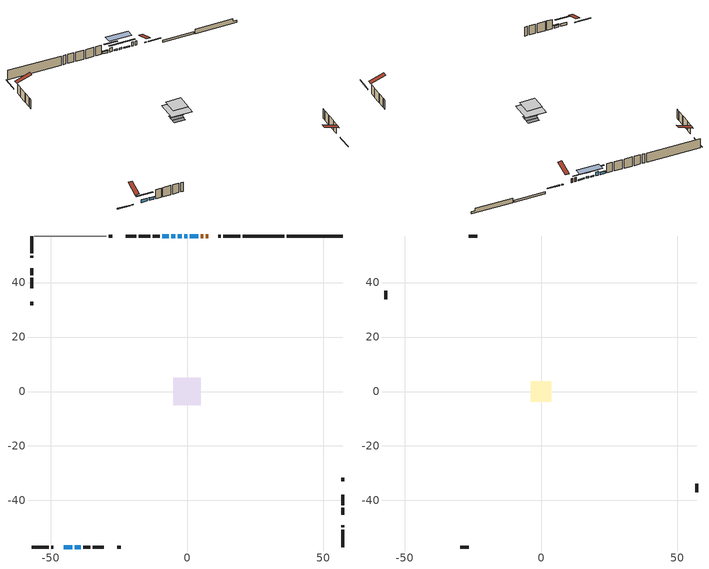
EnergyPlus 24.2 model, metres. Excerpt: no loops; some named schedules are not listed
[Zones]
conditioned space
 floor outside (Floor1 construction): -2.06,-2.06 -2.06,2.06 2.06,2.06 2.06,-2.06 z1.53
 floor adiabatic (Floor3 construction): -1.71,-1.71 -1.71,1.71 1.71,1.71 1.71,-1.71 z1.53
 floor adiabatic (AdiabaticFloorConstruction): -5.02,-5.02 -5.02,5.02 5.02,5.02 5.02,-5.02 z3.97
 floor foundation (Slab1 construction): -2.79,-2.79 -2.79,2.79 2.79,2.79 2.79,-2.79 z-0.91
 floor foundation (Slab2 construction): -2.74,-1.07 -2.74,1.07 2.74,1.07 2.74,-1.07 z-0.76
 wall outside (RimJoist1 construction): 19.56,57.08 13.27,57.08 / -57.08,-57.08 -50.79,-57.08 / -57.08,57.08 -57.08,50.79 / 57.08,-57.08 57.08,-50.79 z1.53:1.83
 wall outside (RimJoist2 construction): 12.34,57.08 11.54,57.08 / -49.86,-57.08 -49.06,-57.08 / -57.08,49.86 -57.08,49.06 / 57.08,-49.86 57.08,-49.06 z1.53:1.83
 wall outside (AdiabaticWallConstruction 1): 7.73,57.08 6.86,57.08 / 5.93,57.08 5.07,57.08 z1.53:3.56
 wall outside (AdiabaticWallConstruction): 4.14,57.08 1.09,57.08 / -1.93,57.08 -3.46,57.08 z1.53:2.09; 0.16,57.08 -1.01,57.08 z1.53:2.29; -4.39,57.08 -5.86,57.08 z1.53:3.61; -45.25,-57.08 -42.2,-57.08 z1.53:2.95; -6.79,57.08 -9.12,57.08 / -41.27,-57.08 -38.94,-57.08 z1.53:2.67
 wall outside (Wall1 construction): -10.05,57.08 -12.62,57.08 / -38.01,-57.08 -35.44,-57.08 / -57.08,45.25 -57.08,42.68 / 57.08,-45.25 57.08,-42.68 z1.53:6.41
 wall outside (Wall3 construction): -18.6,57.08 -22.52,57.08 / -34.51,-57.08 -30.59,-57.08 / -57.08,41.76 -57.08,37.83 / 57.08,-41.76 57.08,-37.83 z1.53:6.41
 wall outside (Wall5 construction): -27.46,57.08 -28.74,57.08 / -25.65,-57.08 -24.37,-57.08 / -57.08,32.89 -57.08,31.61 / 57.08,-32.89 57.08,-31.61 z1.53:6.41
 wall foundation (FoundationWall1 construction): 36.66,57.08,-0.91 36.66,57.08,1.53 55.04,57.08,1.53 55.04,57.08,0.23 57.08,57.08,0.23 57.08,57.08,-0.91
 wall foundation (FoundationWall2 construction): 35.73,57.08 20.49,57.08 z-0.76:0.31
 wall othersidecoefficients (Wall2 construction): -13.55,57.08 -17.67,57.08 z1.53:6.41
 wall adiabatic (Wall6 construction): -29.67,57.08 -56.15,57.08 z1.53:6.41
 window (WindowConstruction): 4.14,57.08 1.09,57.08 z1.53:2.09
 window (WindowConstruction 6): 0.16,57.08 -1.01,57.08 z1.53:2.29
 window (WindowConstruction 1): -1.94,57.08 -3.46,57.08 z1.53:2.09
 window (WindowConstruction 2): -4.39,57.08 -5.86,57.08 z1.53:3.61
 window (WindowConstruction 3): -45.25,-57.08 -42.2,-57.08 z1.53:2.95
 window (WindowConstruction 4): -6.79,57.08 -9.12,57.08 z1.53:2.67
 window (WindowConstruction 5): -41.27,-57.08 -38.94,-57.08 z1.53:2.67
 door (Door): 7.73,57.08 6.86,57.08 z1.53:3.56
 door (Door 1): 5.93,57.08 5.07,57.08 z1.53:3.56
 ceiling adiabatic (AdiabaticFloorConstruction): 5.02,-5.02 5.02,5.02 -5.02,5.02 -5.02,-5.02 z3.97
attic - vented
 floor to conditioned space (Floor2 construction Reversed): -3.81,-3.81 -3.81,3.81 3.81,3.81 3.81,-3.81 z6.41
 wall outside (Wall4 construction): -23.45,57.08 -26.54,57.08 / -29.66,-57.08 -26.58,-57.08 / -57.08,36.9 -57.08,33.82 / 57.08,-36.9 57.08,-33.82 z1.53:6.41
 roof outside (Roof1 construction): 8.66,57.08,6.41 8.66,49.66,8.88 10.61,49.66,8.88 10.61,57.08,6.41; -46.18,-57.08,6.41 -46.18,-49.66,8.88 -48.13,-49.66,8.88 -48.13,-57.08,6.41; -57.08,46.18,6.41 -49.66,46.18,8.88 -49.66,48.13,8.88 -57.08,48.13,6.41; 57.08,-46.18,6.41 49.66,-46.18,8.88 49.66,-48.13,8.88 57.08,-48.13,6.41
shading: -1.55,57.08 6.78,57.08 6.78,57.49 -1.55,57.49 z4.73; -6.09,57.08 5.24,57.08 5.24,60.74 -6.09,60.74 z7.37; -6.1,57.08 0.7,57.08 0.7,57.49 -6.1,57.49 z4.73; -8.5,57.08 -1.75,57.08 -1.75,57.49 -8.5,57.49 z6.25; -39.56,-57.08 -47.89,-57.08 -47.89,-57.49 -39.56,-57.49 z5.59; -9.33,57.08 -6.59,57.08 -6.59,57.49 -9.33,57.49 z2.87; -38.74,-57.08 -41.47,-57.08 -41.47,-57.49 -38.74,-57.49 z2.87
[Building]
Building 1: Terrain=Suburbs
[Site:Location]
Toronto City Centre_ON: Latitude {deg}=43.63; Longitude {deg}=-79.39; Time Zone {hr}=-5; Elevation {m}=77; Keep Site Location Information=Yes
[Site:GroundTemperature:Shallow]
5.01852, 3.26908, 3.12898, 3.95918, 7.29196, 10.6092, 13.4851, 15.3069, 15.4617, 13.9799, 11.1774, 7.9619
[Site:WaterMainsTemperature]
Calculation Method=Schedule; Temperature Schedule=mains temperature schedule
[Material] Roughness=Rough; Thermal Absorptance=0.9
Name | Thickness {m} | Conductivity {W/m-K} | Density {kg/m3} | Specific Heat {J/kg-K} | Solar Absorptance | Visible Absorptance
asphalt or fiberglass shingles | 0.00635 | 0.162714 | 1121.4 | 1465.45 | 0.4 | 0.4
ceiling loosefill ins | 0.169333 | 0.0480833 | 16.02 | 1046.75 | 0.7 | 0.7
ceiling stud and cavity | 0.1397 | 0.104391 | 65.682 | 1177.47 | 0.7 | 0.7
concrete 4.0 in. | 0.1016 | 1.803125 | 2242.8 | 837.4 | 0.7 | 0.7
concrete 8.0 in. | 0.2032 | 1.803125 | 2242.8 | 837.4 | 0.7 | 0.7
door material | 0.04445 | 0.053851 | 512.64 | 1214.23 | 0.7 | 0.7
exterior vertical ins | 0.0875068 | 0.029427 | 32.04 | 1214.23 | 0.7 | 0.7
exterior vertical ins 1 | 0.00139922 | 0.029427 | 32.04 | 1214.23 | 0.7 | 0.7
floor covering | 0.0127 | 0.0433444 | 54.468 | 1339.84 | 0.6 | 0.6
floor covering 1 | 0.0127 | 9.015625 | 54.468 | 1339.84 | 0.6 | 0.6
floor rigid ins; rim joist rigid ins | 0.051816 | 0.029427 | 32.04 | 1214.23 | 0.7 | 0.7
floor rigid ins 1; wall rigid ins | 0.512978 | 0.029427 | 32.04 | 1214.23 | 0.7 | 0.7
floor stud and cavity | 0.1397 | 0.0770868 | 92.3553 | 1139.71 | 0.7 | 0.7
floor stud and cavity 1 | 0.0889 | 0.621767 | 50.32683 | 1063.81 | 0.7 | 0.7
floor stud and cavity 2 | 0.1397 | 1.75129 | 37.0049 | 1207.88 | 0.7 | 0.7
furniture material conditioned space 1 | 0.1524 | 0.115458 | 640.8 | 1214.23 | 0.6 | 0.6
gypsum board | 0.0127 | 0.160291 | 801 | 837.4 | 0.6 | 0.6
gypsum board 1 | 0.0127 | 0.160291 | 801 | 837.4 | 0.7 | 0.7
osb sheathing 0.5 in. | 0.0127 | 0.115458 | 512.64 | 1214.23 | 0.7 | 0.7
osb sheathing 0.5 in. 1 | 0.0127 | 0.115458 | 512.64 | 1214.23 | 0.4 | 0.4
osb sheathing 0.75 in. | 0.01905 | 0.115458 | 512.64 | 1214.23 | 0.7 | 0.7
osb sheathing 2.0 in. | 0.0508 | 0.115458 | 512.64 | 1214.23 | 0.7 | 0.7
rim joist stud and cavity | 0.0508 | 0.0451784 | 125.044 | 1163.47 | 0.6 | 0.6
rim joist stud and cavity 1 | 0.0508 | 0.318503 | 125.044 | 1163.47 | 0.6 | 0.6
wall stud and cavity | 0.1397 | 0.0830768 | 139.0536 | 1170.24 | 0.7 | 0.7
wall stud and cavity 1 | 0.1397 | 0.0814106 | 139.0536 | 1170.24 | 0.7 | 0.7
wall stud and cavity 2 | 0.1397 | 0.0823012 | 139.0536 | 1170.24 | 0.7 | 0.7
wall stud and cavity 3 | 0.0889 | 6.9971 | 50.32683 | 1063.81 | 0.6 | 0.6
wall stud and cavity 4 | 0.1397 | 0.0868833 | 139.0536 | 1170.24 | 0.7 | 0.7
wall stud and cavity 5 | 0.1397 | 0.0750922 | 139.0536 | 1170.24 | 0.7 | 0.7
wall stud and cavity 6 | 0.0889 | 0.380278 | 52.3479 | 1209.89 | 0.7 | 0.7
wall stud and cavity 7 | 0.0889 | 0.391764 | 83.0341 | 1211.67 | 0.7 | 0.7
wood siding | 0.0254 | 0.102417 | 544.68 | 1172.36 | 0.4 | 0.4
wood siding 1 | 0.00254 | 0.102417 | 544.68 | 1172.36 | 0.4 | 0.4
wood siding 2; wood siding 3; wood siding 4 | 0.0254 | 0.102417 | 544.68 | 1172.36 | 0.7 | 0.7
[WindowMaterial:SimpleGlazingSystem]
Name | U-Factor {W/m2-K} | Solar Heat Gain Coefficient
WindowMaterial | 2.63913 | 0.62
WindowMaterial 1 | 2.66866 | 0.53
WindowMaterial 2 | 2.711245 | 0.58
WindowMaterial 3 | 2.66185 | 0.63
WindowMaterial 4 | 2.671499 | 0.55
WindowMaterial 5 | 2.66355 | 0.59
WindowMaterial 6 | 3.27961 | 0.52
[Construction]
AdiabaticFloorConstruction: floor stud and cavity 2, floor rigid ins 1, osb sheathing 0.75 in., floor covering
AdiabaticWallConstruction: wood siding 3, wall rigid ins, wall stud and cavity 6, gypsum board
AdiabaticWallConstruction 1: wood siding 4, wall rigid ins, wall stud and cavity 6, gypsum board
Door; Door 1: door material
Floor1 construction: floor stud and cavity, floor rigid ins, osb sheathing 0.75 in., floor covering
Floor2 construction Reversed: gypsum board, ceiling stud and cavity, ceiling loosefill ins
Floor3 construction: floor stud and cavity 1, floor covering 1
FoundationWall1 construction; FoundationWall2 construction: concrete 8.0 in., gypsum board 1
furniture construction conditioned space 1: furniture material conditioned space 1
PartitionWallConstruction: gypsum board, wall stud and cavity 7, gypsum board
RimJoist1 construction: wood siding 2, osb sheathing 2.0 in., rim joist stud and cavity
RimJoist2 construction: wood siding 2, rim joist rigid ins, osb sheathing 2.0 in., rim joist stud and cavity 1
Roof1 construction: asphalt or fiberglass shingles
Slab1 construction; Slab2 construction: concrete 4.0 in.
Wall1 construction: wood siding, osb sheathing 0.5 in., wall stud and cavity, gypsum board
Wall2 construction: osb sheathing 0.5 in. 1, wall stud and cavity 1, gypsum board
Wall3 construction: wood siding, osb sheathing 0.5 in., wall stud and cavity 2, gypsum board
Wall4 construction: wood siding 1, wall stud and cavity 3
Wall5 construction: wood siding, osb sheathing 0.5 in., wall stud and cavity 4, gypsum board
Wall6 construction: osb sheathing 0.5 in. 1, wall stud and cavity 5, gypsum board
WindowConstruction: WindowMaterial
WindowConstruction 1: WindowMaterial 1
WindowConstruction 2: WindowMaterial 2
WindowConstruction 3: WindowMaterial 3
WindowConstruction 4: WindowMaterial 4
WindowConstruction 5: WindowMaterial 5
WindowConstruction 6: WindowMaterial 6
[Zone] Multiplier=1; Part of Total Floor Area=Yes
Name | Volume {m3}
attic - vented | 23.2624
conditioned space | 334.6
[Space]
Name | Zone | Volume {m3}
attic - vented 1 | attic - vented | 23.2624
conditioned space 1 | conditioned space | 334.6
[ZoneInfiltration:EffectiveLeakageArea]
infil attic - vented 1: Zone or Space=attic - vented 1; Schedule=Always On Discrete; Effective Air Leakage Area {cm2}=2440.84; Stack Coefficient=0.00051102; Wind Coefficient=1.52735e-05
[ZoneMixing]
whole house fan mix: Zone or Space=attic - vented; Schedule=Always On Continuous; Design Flow Rate Calculation Method=Flow/Zone; Design Flow Rate {m3/s}=0; Source Zone or Space=conditioned space
[SurfaceProperty:ExposedFoundationPerimeter] Exposed Perimeter Calculation Method=TotalExposedPerimeter
Name | Total Exposed Perimeter {m}
Slab1 | 20.422
Slab2 | 15.24
[SurfaceProperty:OtherSideCoefficients]
other non-freezing space: Combined Convective/Radiative Film Coefficient {W/m2-K}=8.35; Constant Temperature Coefficient=1; External Dry-Bulb Temperature Coefficient=0; Ground Temperature Coefficient=0; Wind Speed Coefficient=0; Zone Air Temperature Coefficient=0; Constant Temperature Schedule=other non-freezing space; Previous Other Side Temperature Coefficient=0
[InternalMass] Zone or ZoneList=conditioned space; Space or SpaceList=conditioned space 1
Name | Construction | Surface Area {m2}
furniture mass conditioned space 1 | furniture construction conditioned space 1 | 69.0162
partition wall mass | PartitionWallConstruction | 160.83
[Lights]
interior lighting: Zone or ZoneList or Space or SpaceList=conditioned space 1; Schedule=interior lighting schedule; Design Level Calculation Method=LightingLevel; Lighting Level {W}=343.2; Return Air Fraction=0; Fraction Radiant=0.6; Fraction Visible=0.2; Fraction Replaceable=1
[People]
occupants: Zone or ZoneList or Space or SpaceList=conditioned space 1; Number of People Schedule=occupants schedule; Number of People Calculation Method=People; Number of People=3; Fraction Radiant=0.314171; Sensible Heat Fraction=0.56303; Activity Level Schedule=occupants activity schedule; Carbon Dioxide Generation Rate {m3/s-W}=0; Enable ASHRAE 55 Comfort Warnings=No; Mean Radiant Temperature Calculation Type=EnclosureAveraged
[ElectricEquipment] Zone or ZoneList or Space or SpaceList=conditioned space 1; Design Level Calculation Method=EquipmentLevel
Name | Schedule | Design Level {W} | Fraction Latent | Fraction Radiant | Fraction Lost
clothes dryer | clothes dryer schedule | 140.772 | 0.015 | 0.081 | 0.85
clothes washer | clothes washer schedule | 32.1985 | 0.03 | 0.162 | 0.7
cooking range | cooking range schedule | 208.969 | 0.08 | 0.432 | 0.2
dishwasher | dishwasher schedule | 66.8632 | 0.3 | 0.18 | 0.4
fridge | fridge schedule | 72.9452 | 0 | 0.6 | 0
mech vent bath fan 0 | mech vent bath fan 0 schedule | 50.2 | 0 | 0 | 1
mech vent bath fan 1 | mech vent bath fan 1 schedule | 50.2 | 0 | 0 | 1
mech vent house fan | mech vent house fan schedule | 0.95 | 0 | 0 | 1
mech vent house fan cfis | mech vent house fan cfis schedule | 0 | 0 | 0 | 0
mech vent range fan 0 | mech vent range fan 0 schedule | 57 | 0 | 0 | 1
misc plug loads | misc plug loads schedule | 494.7 | 0.045 | 0.513 | 0.1
whole house fan | Always On Discrete | 0 | 0 | 0 | 1
[OtherEquipment] Zone or ZoneList or Space or SpaceList=conditioned space 1; Design Level Calculation Method=EquipmentLevel
Name | Fuel Type | Schedule | Design Level {W} | Fraction Latent | Fraction Radiant | Fraction Lost
clothes dryer 1 | Electricity | clothes dryer schedule | 0 | 0.015 | 0.081 | 0.85
cooking range 1 | Electricity | cooking range schedule | 0 | 0.08 | 0.432 | 0.2
general water use latent | None | general water use schedule | 59.3978 | 1 | 0 | 0
general water use sensible | None | general water use schedule | -58.539 | 0 | 0.6 | 0
mech vent house fan latent load | None | Always On Discrete | 0 | 1 | 0 | 0
mech vent house fan sensible load | None | Always On Discrete | 0 | 0 | 0 | 0
water heater energy adjustment1 | NaturalGas | Always On Discrete | 0.01 | 0 | 0 | 1
[ZoneInfiltration:DesignFlowRate] Zone or ZoneList or Space or SpaceList=conditioned space 1; Schedule=Always On Discrete; Design Flow Rate Calculation Method=Flow/Zone; Design Flow Rate {m3/s}=0
infil flow; natural vent flow; whole house fan flow
[AvailabilityManager:Scheduled]
central ac and furnace airloop Availability Manager: Schedule=Always On Discrete
[Foundation:Kiva] Initial Indoor Air Temperature {C}=18; Wall Depth Below Slab {m}=0.2032; Custom Block X Position 1 {m}=0.2159; Custom Block Z Position 1 {m}=0
Name | Wall Height Above Grade {m} | Custom Block Material Name 1 | Custom Block Depth 1 {m}
Foundation Kiva 1 | 1.52997 | exterior vertical ins | 2.43998
Foundation Kiva 2 | 0.310012 | exterior vertical ins 1 | 1.07
[Foundation:Kiva:Settings]
Soil Conductivity {W/m-K}=0.849921; Soil Density {kg/m3}=1842.3; Soil Specific Heat {J/kg-K}=418.7; Ground Solar Absorptivity=0.9; Ground Thermal Absorptivity=0.9; Ground Surface Roughness {m}=0.03; Far-Field Width {m}=40; Deep-Ground Boundary Condition=ZeroFlux; Deep-Ground Depth {m}=40; Minimum Cell Dimension {m}=0.2; Maximum Cell Growth Coefficient=3; Simulation Timestep=Timestep
[Exterior:Lights]
exterior lighting: Schedule=exterior lighting schedule; Design Level {W}=75.6
[EnergyManagementSystem:GlobalVariable]
central_ac_and_furnace_airloop_Fan_RTF
infil_program_Qfan
infil_program_Qinf
natural_vent_program_Qnv
natural_vent_program_Qwhf
[EnergyManagementSystem:Sensor]
Name | Output:Variable or Output:Meter Index Key | Output:Variable or Output:Meter
airflow_gain | infil flow | Infiltration Sensible Heat Gain Energy
airflow_gain_1 | natural vent flow | Infiltration Sensible Heat Gain Energy
airflow_gain_2 | whole house fan flow | Infiltration Sensible Heat Gain Energy
airflow_loss | infil flow | Infiltration Sensible Heat Loss Energy
airflow_loss_1 | natural vent flow | Infiltration Sensible Heat Loss Energy
airflow_loss_2 | whole house fan flow | Infiltration Sensible Heat Loss Energy
clg_load_cond |  | Cooling:EnergyTransfer:Zone:CONDITIONED SPACE
clg_sp_s; clg_sp_s_1 | cooling setpoint | Schedule Value
clothes_dryer_exhaust_0_sch_s | clothes dryer exhaust 0 schedule | Schedule Value
cool_season | cooling season schedule | Schedule Value
htg_load_cond |  | Heating:EnergyTransfer:Zone:CONDITIONED SPACE
htg_sp_s; htg_sp_s_1 | heating setpoint | Schedule Value
ig_ee_conv | clothes dryer | Electric Equipment Convective Heating Energy
ig_ee_conv_2 | cooking range | Electric Equipment Convective Heating Energy
ig_ee_conv_4 | fridge | Electric Equipment Convective Heating Energy
ig_ee_conv_5 | misc plug loads | Electric Equipment Convective Heating Energy
ig_ee_conv_6 | whole house fan | Electric Equipment Convective Heating Energy
ig_ee_rad | clothes dryer | Electric Equipment Radiant Heating Energy
ig_ee_rad_2 | cooking range | Electric Equipment Radiant Heating Energy
ig_ee_rad_4 | fridge | Electric Equipment Radiant Heating Energy
ig_ee_rad_5 | misc plug loads | Electric Equipment Radiant Heating Energy
ig_ee_rad_6 | whole house fan | Electric Equipment Radiant Heating Energy
ig_lgt_conv | interior lighting | Lights Convective Heating Energy
ig_lgt_rad | interior lighting | Lights Radiant Heating Energy
ig_lgt_vis | interior lighting | Lights Visible Radiation Heating Energy
ig_oe_conv | clothes dryer 1 | Other Equipment Convective Heating Energy
ig_oe_conv_1 | cooking range 1 | Other Equipment Convective Heating Energy
ig_oe_conv_2 | general water use latent | Other Equipment Convective Heating Energy
ig_oe_conv_3 | general water use sensible | Other Equipment Convective Heating Energy
ig_oe_conv_4 | water heater energy adjustment1 | Other Equipment Convective Heating Energy
ig_oe_rad | clothes dryer 1 | Other Equipment Radiant Heating Energy
ig_oe_rad_1 | cooking range 1 | Other Equipment Radiant Heating Energy
ig_oe_rad_2 | general water use latent | Other Equipment Radiant Heating Energy
ig_oe_rad_3 | general water use sensible | Other Equipment Radiant Heating Energy
ig_oe_rad_4 | water heater energy adjustment1 | Other Equipment Radiant Heating Energy
ig_ppl_conv | occupants | People Convective Heating Energy
ig_ppl_rad | occupants | People Radiant Heating Energy
im_conv | furniture mass conditioned space 1 | Surface Inside Face Convection Heat Gain Energy
im_conv_1 | partition wall mass | Surface Inside Face Convection Heat Gain Energy
im_ig | furniture mass conditioned space 1 | Surface Inside Face Internal Gains Radiation Heat Gain Energy
im_ig_1 | partition wall mass | Surface Inside Face Internal Gains Radiation Heat Gain Energy
im_lgt | furniture mass conditioned space 1 | Surface Inside Face Lights Radiation Heat Gain Energy
im_lgt_1 | partition wall mass | Surface Inside Face Lights Radiation Heat Gain Energy
im_sol | furniture mass conditioned space 1 | Surface Inside Face Solar Radiation Heat Gain Energy
im_sol_1 | partition wall mass | Surface Inside Face Solar Radiation Heat Gain Energy
im_surf | furniture mass conditioned space 1 | Surface Inside Face Net Surface Thermal Radiation Heat Gain Energy
im_surf_1 | partition wall mass | Surface Inside Face Net Surface Thermal Radiation Heat Gain Energy
mech_vent_bath_fan_0_sch_s | mech vent bath fan 0 schedule | Schedule Value
mech_vent_bath_fan_1_sch_s | mech vent bath fan 1 schedule | Schedule Value
mech_vent_range_fan_0_sch_s | mech vent range fan 0 schedule | Schedule Value
mv_conv | mech vent bath fan 0 | Electric Equipment Convective Heating Energy
mv_conv_1 | mech vent bath fan 1 | Electric Equipment Convective Heating Energy
mv_conv_2 | mech vent house fan | Electric Equipment Convective Heating Energy
mv_conv_3 | mech vent house fan cfis | Electric Equipment Convective Heating Energy
mv_conv_4 | mech vent range fan 0 | Electric Equipment Convective Heating Energy
mv_conv_5 | mech vent house fan latent load | Other Equipment Convective Heating Energy
mv_conv_6 | mech vent house fan sensible load | Other Equipment Convective Heating Energy
mv_rad | mech vent bath fan 0 | Electric Equipment Radiant Heating Energy
mv_rad_1 | mech vent bath fan 1 | Electric Equipment Radiant Heating Energy
mv_rad_2 | mech vent house fan | Electric Equipment Radiant Heating Energy
mv_rad_3 | mech vent house fan cfis | Electric Equipment Radiant Heating Energy
mv_rad_4 | mech vent range fan 0 | Electric Equipment Radiant Heating Energy
mv_rad_5 | mech vent house fan latent load | Other Equipment Radiant Heating Energy
mv_rad_6 | mech vent house fan sensible load | Other Equipment Radiant Heating Energy
natural_vent_s | natural vent schedule | Schedule Value
oa_temp |  | Site Outdoor Air Drybulb Temperature
out_pb_s |  | Site Outdoor Air Barometric Pressure
out_wt_s |  | Site Outdoor Air Humidity Ratio
site_vw_s |  | Site Wind Speed
ss_back_out | Window1 | Surface Window Shortwave from Zone Back Out Window Heat Transfer Rate
ss_back_out_1 | Window11 | Surface Window Shortwave from Zone Back Out Window Heat Transfer Rate
ss_back_out_2 | Window3 | Surface Window Shortwave from Zone Back Out Window Heat Transfer Rate
ss_back_out_3 | Window4 | Surface Window Shortwave from Zone Back Out Window Heat Transfer Rate
ss_back_out_4 | Window5 | Surface Window Shortwave from Zone Back Out Window Heat Transfer Rate
ss_back_out_5 | Window7 | Surface Window Shortwave from Zone Back Out Window Heat Transfer Rate
ss_back_out_6 | Window9 | Surface Window Shortwave from Zone Back Out Window Heat Transfer Rate
ss_conv | Door1 | Surface Inside Face Convection Heat Gain Energy
ss_conv_1 | Door2 | Surface Inside Face Convection Heat Gain Energy
ss_conv_2 | Window1 | Surface Inside Face Convection Heat Gain Energy
ss_conv_3 | Window11 | Surface Inside Face Convection Heat Gain Energy
ss_conv_4 | Window3 | Surface Inside Face Convection Heat Gain Energy
ss_conv_5 | Window4 | Surface Inside Face Convection Heat Gain Energy
ss_conv_6 | Window5 | Surface Inside Face Convection Heat Gain Energy
ss_conv_7 | Window7 | Surface Inside Face Convection Heat Gain Energy
ss_conv_8 | Window9 | Surface Inside Face Convection Heat Gain Energy
ss_ig | Door1 | Surface Inside Face Internal Gains Radiation Heat Gain Energy
ss_ig_1 | Door2 | Surface Inside Face Internal Gains Radiation Heat Gain Energy
ss_ig_2 | Window1 | Surface Inside Face Internal Gains Radiation Heat Gain Energy
ss_ig_3 | Window11 | Surface Inside Face Internal Gains Radiation Heat Gain Energy
ss_ig_4 | Window3 | Surface Inside Face Internal Gains Radiation Heat Gain Energy
ss_ig_5 | Window4 | Surface Inside Face Internal Gains Radiation Heat Gain Energy
ss_ig_6 | Window5 | Surface Inside Face Internal Gains Radiation Heat Gain Energy
ss_ig_7 | Window7 | Surface Inside Face Internal Gains Radiation Heat Gain Energy
ss_ig_8 | Window9 | Surface Inside Face Internal Gains Radiation Heat Gain Energy
ss_lgt | Door1 | Surface Inside Face Lights Radiation Heat Gain Energy
ss_lgt_1 | Door2 | Surface Inside Face Lights Radiation Heat Gain Energy
ss_sol | Door1 | Surface Inside Face Solar Radiation Heat Gain Energy
ss_sol_1 | Door2 | Surface Inside Face Solar Radiation Heat Gain Energy
ss_surf | Door1 | Surface Inside Face Net Surface Thermal Radiation Heat Gain Energy
ss_surf_1 | Door2 | Surface Inside Face Net Surface Thermal Radiation Heat Gain Energy
ss_surf_2 | Window1 | Surface Inside Face Net Surface Thermal Radiation Heat Gain Energy
ss_surf_3 | Window11 | Surface Inside Face Net Surface Thermal Radiation Heat Gain Energy
ss_surf_4 | Window3 | Surface Inside Face Net Surface Thermal Radiation Heat Gain Energy
ss_surf_5 | Window4 | Surface Inside Face Net Surface Thermal Radiation Heat Gain Energy
ss_surf_6 | Window5 | Surface Inside Face Net Surface Thermal Radiation Heat Gain Energy
ss_surf_7 | Window7 | Surface Inside Face Net Surface Thermal Radiation Heat Gain Energy
ss_surf_8 | Window9 | Surface Inside Face Net Surface Thermal Radiation Heat Gain Energy
ss_trans_in | Window1 | Surface Window Transmitted Solar Radiation Rate
ss_trans_in_1 | Window11 | Surface Window Transmitted Solar Radiation Rate
ss_trans_in_2 | Window3 | Surface Window Transmitted Solar Radiation Rate
ss_trans_in_3 | Window4 | Surface Window Transmitted Solar Radiation Rate
ss_trans_in_4 | Window5 | Surface Window Transmitted Solar Radiation Rate
ss_trans_in_5 | Window7 | Surface Window Transmitted Solar Radiation Rate
ss_trans_in_6 | Window9 | Surface Window Transmitted Solar Radiation Rate
ss_trans_out | Window1 | Surface Inside Face Initial Transmitted Diffuse Transmitted Out Window Solar Radiation Rate
ss_trans_out_1 | Window11 | Surface Inside Face Initial Transmitted Diffuse Transmitted Out Window Solar Radiation Rate
ss_trans_out_2 | Window3 | Surface Inside Face Initial Transmitted Diffuse Transmitted Out Window Solar Radiation Rate
ss_trans_out_3 | Window4 | Surface Inside Face Initial Transmitted Diffuse Transmitted Out Window Solar Radiation Rate
ss_trans_out_4 | Window5 | Surface Inside Face Initial Transmitted Diffuse Transmitted Out Window Solar Radiation Rate
ss_trans_out_5 | Window7 | Surface Inside Face Initial Transmitted Diffuse Transmitted Out Window Solar Radiation Rate
ss_trans_out_6 | Window9 | Surface Inside Face Initial Transmitted Diffuse Transmitted Out Window Solar Radiation Rate
s_conv | Floor1 | Surface Inside Face Convection Heat Gain Energy
s_conv_1 | Floor2 | Surface Inside Face Convection Heat Gain Energy
s_conv_10 | RimJoist1:90 | Surface Inside Face Convection Heat Gain Energy
s_conv_11 | RimJoist2:0 | Surface Inside Face Convection Heat Gain Energy
s_conv_12 | RimJoist2:180 | Surface Inside Face Convection Heat Gain Energy
s_conv_13 | RimJoist2:270 | Surface Inside Face Convection Heat Gain Energy
s_conv_14 | RimJoist2:90 | Surface Inside Face Convection Heat Gain Energy
s_conv_15 | Slab1 | Surface Inside Face Convection Heat Gain Energy
s_conv_16 | Slab2 | Surface Inside Face Convection Heat Gain Energy
s_conv_17 | Wall1:0 | Surface Inside Face Convection Heat Gain Energy
